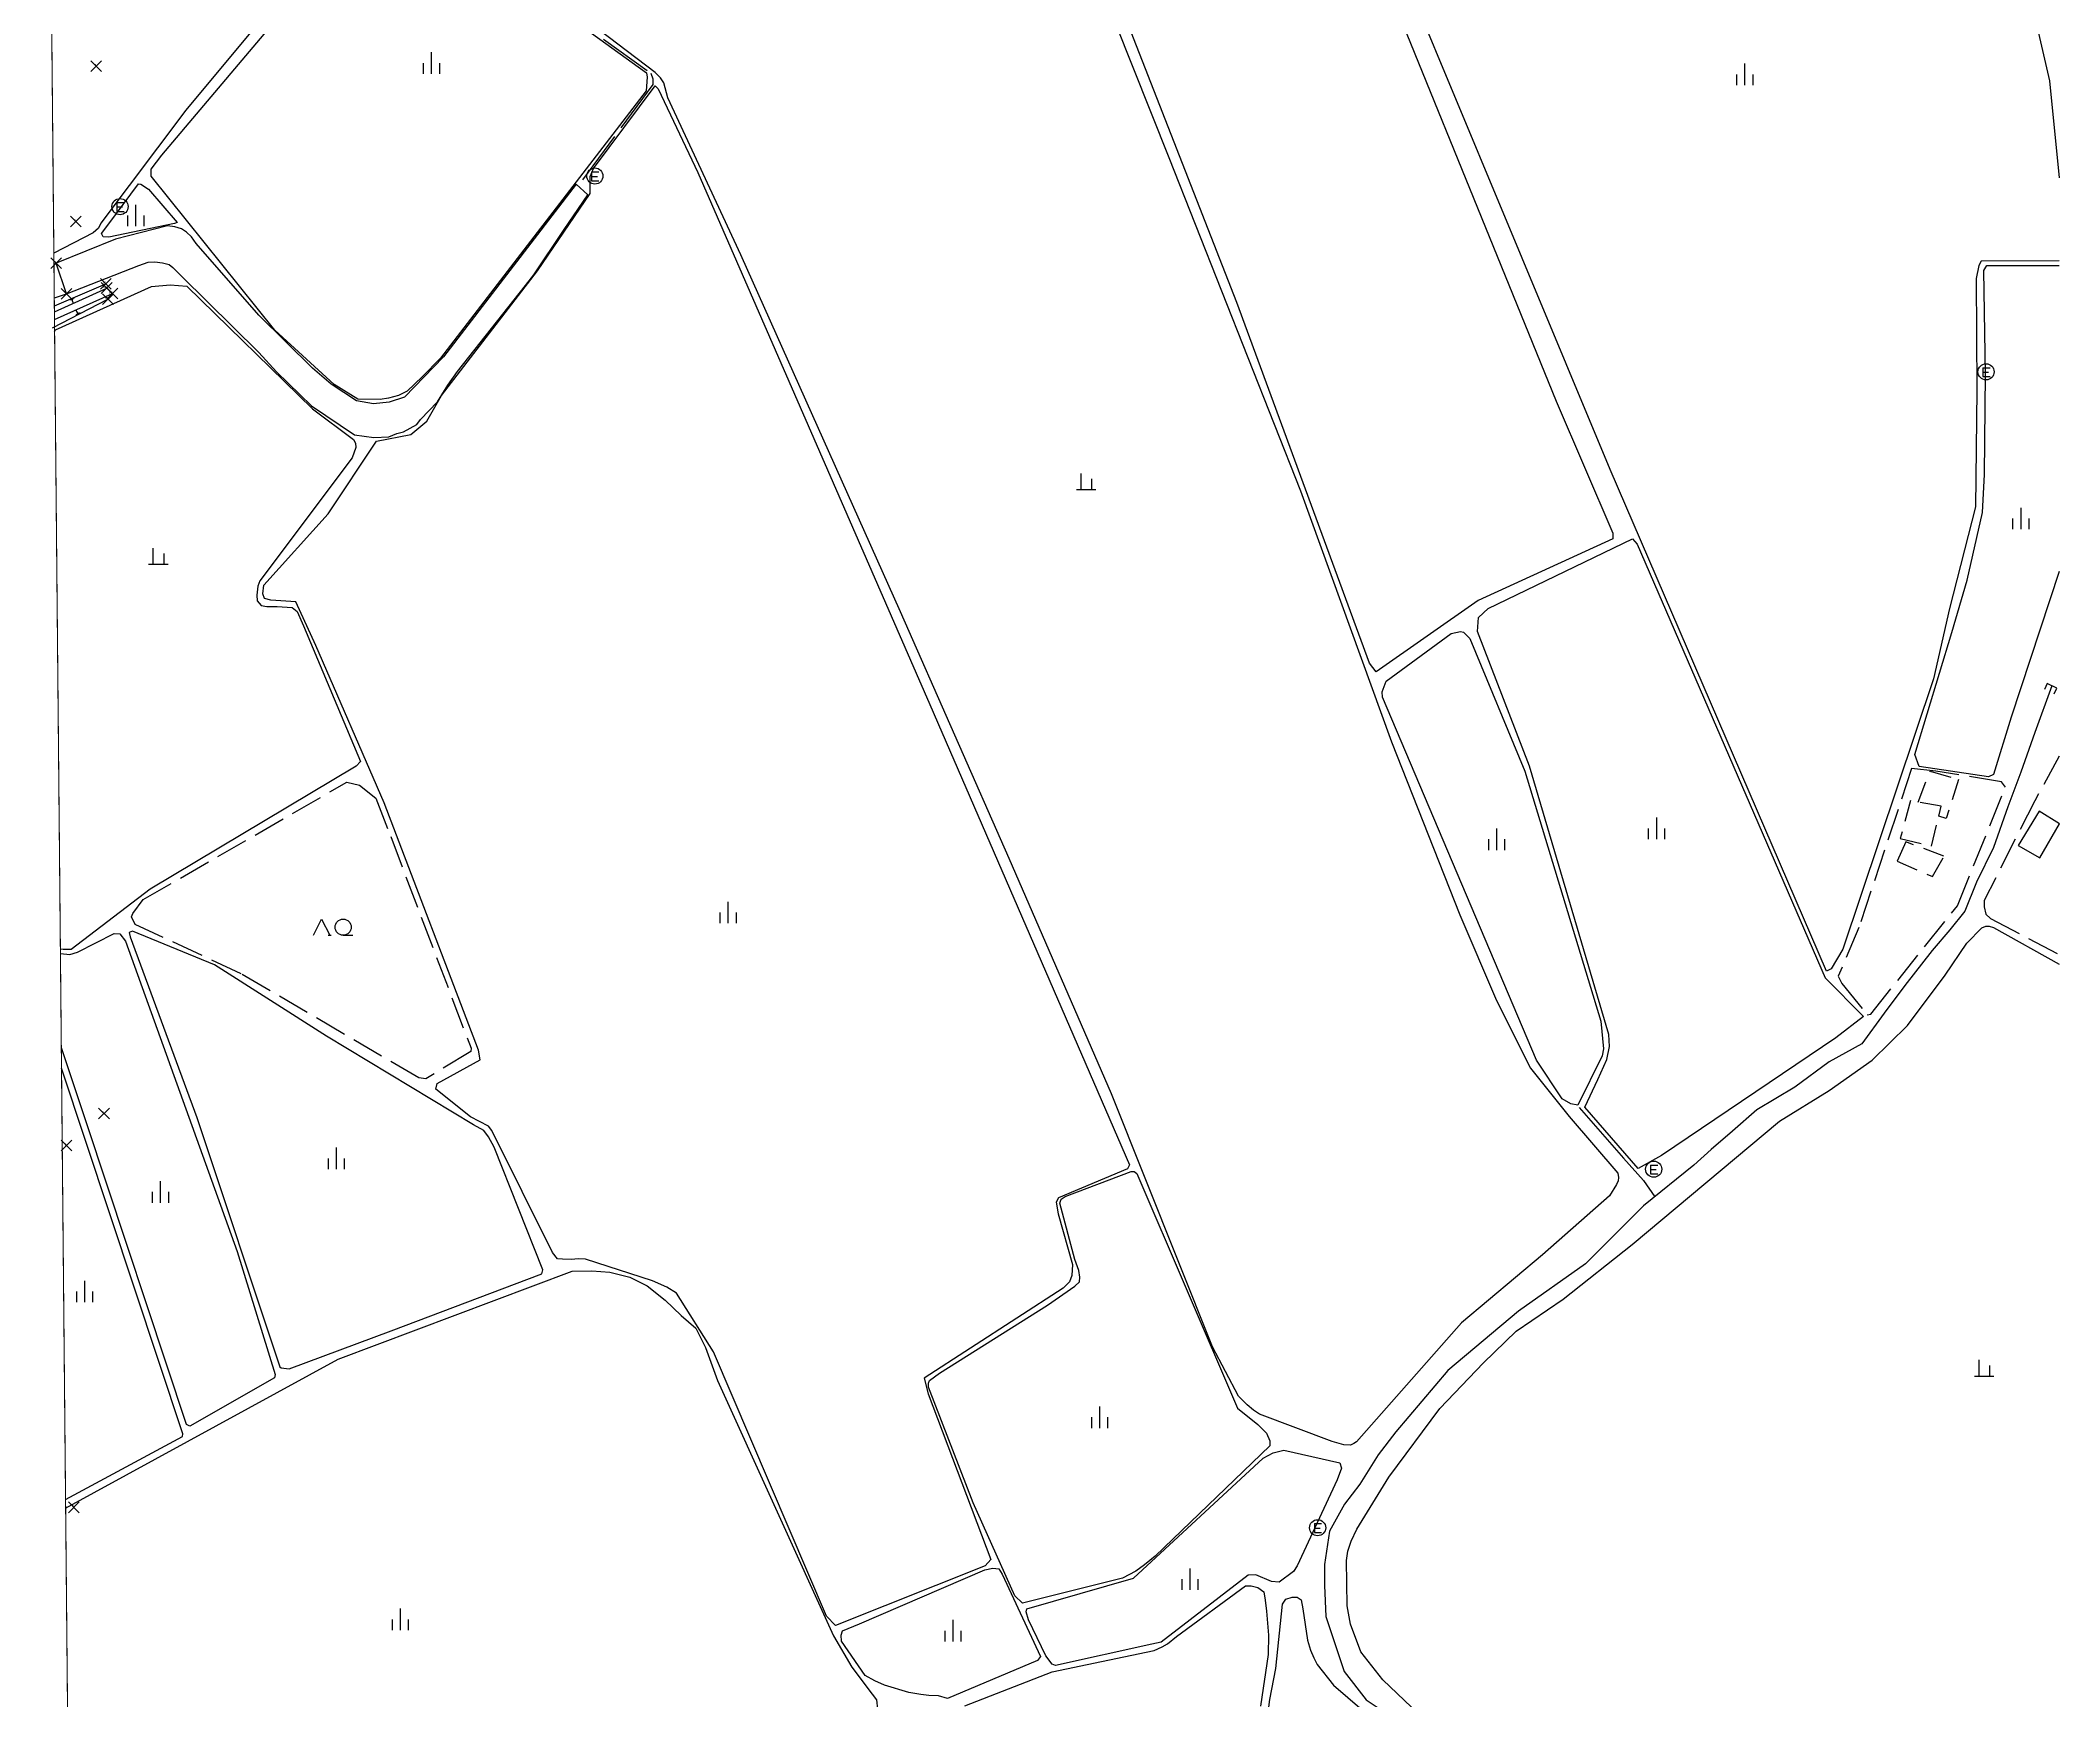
# Model space of a CAD drawing. Header units: millimetres. Extents: x 209513 to 211421, y 268482 to 269727.
# Drawn here: x 211232.6 to 211420.1, y 268936.6 to 269090.7 of the extents above; entities that cross this region are included whole.
import ezdxf
from ezdxf.enums import TextEntityAlignment as Align

# ---------------------------------------------------------------- set-up
doc = ezdxf.new("R2010")
doc.units = ezdxf.units.MM
doc.header["$MEASUREMENT"] = 0
doc.header["$PDMODE"] = 3
doc.header["$PDSIZE"] = 0.5
for name, pattern in [('AAA004', [3, 2, -1]), ('AAA005', [4, 3, -1]), ('AD0023', [6, 5, -1])]:
    doc.linetypes.add(name, pattern=pattern)
doc.layers.get('0').update_dxf_attribs({"linetype": 'CONTINUOUS'})
doc.layers.add('00-구역계', color=8, linetype='CONTINUOUS', plot=False)
for name, color, linetype in [('비탈면', 8, 'CONTINUOUS'), ('아스팔트포장도로', 8, 'CONTINUOUS'), ('현황', 8, 'CONTINUOUS'), ('현황-height', 8, 'CONTINUOUS'), ('현황1', 8, 'CONTINUOUS')]:
    doc.layers.add(name, color=color, linetype=linetype)
doc.layers.add('측점', color=8, linetype='CONTINUOUS', lineweight=0)
doc.layers.get('0').off()
doc.styles.add('txt', font='TXT', dxfattribs={"height": 0.2})

# ---------------------------------------------------------------- blocks, each defined once
blk = doc.blocks.new('DAA001')
at = {"layer": '현황-height'}
for points in [[(-0.493063, 1.00641), (-0.493063, -0.49359)], [(0.506937, 0.50641), (0.506937, -0.49359)], [(-0.893063, -0.49359), (0.906937, -0.49359)]]:
    blk.add_lwpolyline(points, dxfattribs=at)
blk = doc.blocks.new('DAA002')
at = {"layer": '현황-height'}
for points in [[(-0.75, 0), (-0.75, -1)], [(0, 1), (0, -1)], [(0.75, 0), (0.75, -1)]]:
    blk.add_lwpolyline(points, dxfattribs=at)
blk = doc.blocks.new('AZ0202')
at = {"layer": '현황-height'}
for points in [[(-0.3, 0.38), (0.37, 0.38)], [(-0.3, 0.38), (-0.3, -0.44)], [(-0.3, -0.03), (0.24, -0.03)], [(-0.3, -0.44), (0.37, -0.44)]]:
    blk.add_lwpolyline(points, dxfattribs=at)
blk.add_circle((0, 0), 0.75, dxfattribs=at)
blk = doc.blocks.new('DC0013')
at = {"layer": '현황-height'}
for points in [[(-1.75, -0.75), (-1, 0.75), (-0.25, -0.75)], [(-0.4, -0.75), (-0.1, -0.75)], [(1, -0.75), (1.9, -0.75)]]:
    blk.add_lwpolyline(points, dxfattribs=at)
blk.add_circle((1, 0), 0.75, dxfattribs=at)
blk = doc.blocks.new('CESLOPE')
blk.add_lwpolyline([(0.02, -0.48), (0.03, 0.41), (0.03, 0.45), (0.05, 0.46), (0.06, 0.45), (0.06, -0.36), (0.06, -0.37), (0.07, -0.38), (0.08, -0.37), (0.09, 0.32), (0.1, 0.34), (0.1, 0.34), (0.12, 0.32), (0.12, -0.23), (0.13, -0.25), (0.14, -0.24), (0.15, 0.18), (0.16, 0.2), (0.17, 0.2), (0.18, -0.04), (0.18, -0.06), (0.2, -0.07), (0.2, -0.06), (0.22, 0.06), (0.23, 0.07), (0.24, 0.06), (0.25, -0.02), (0.25, -0.03), (0.27, -0.03), (0.28, 0.01), (0.3, 0.01), (0.32, 0), (0.34, 0), (0.35, -0.01), (0.4, 0), (0.98, 0)])

msp = doc.modelspace()

# ---------------------------------------------------------------- linework, layer by layer
at = {"layer": '00-구역계', "ltscale": 16, "const_width": 0.1, "flags": 128}
msp.add_lwpolyline([(211235.08, 269441.6), (211232.6, 269204.95), (211232.73, 269182.14), (211233.6, 269092.69), (211235.5, 268890.58)], dxfattribs=at)
at = {"layer": '아스팔트포장도로'}
msp.add_polyline3d([(211233.85, 269066.79, 18.92), (211234.97, 269067.17, 18.82), (211234.03, 269070.01, 18.84), (211233.82, 269069.93, 18.86)], dxfattribs=at)
at = {"layer": '측점'}
for p in [(211237.74, 269088.3, 18.62), (211235.84, 269073.88, 18.66), (211234.03, 269070.01, 18.84), (211234.97, 269067.17, 18.82), (211238.64, 269068.1, 18.64), (211238.71, 269067.7, 18.35), (211238.83, 269066.67, 18.57), (211239.26, 269067.19, 18.3), (211238.46, 268991.06, 18.57), (211234.97, 268988.09, 19.04), (211235.65, 268954.5, 18.68)]:
    msp.add_point(p, dxfattribs=at)
at = {"layer": '현황', "extrusion": (0.07534, -0.042386, 0.996257)}
msp.add_line((211233.85, 269066.04, 18.87), (211238.64, 269068.1, 18.64), dxfattribs=at)
at = {"layer": '현황', "extrusion": (0.007388, 0.007553, 0.999944)}
msp.add_line((211233.87, 269064.79, 18.36), (211239.26, 269067.19, 18.3), dxfattribs=at)
at = {"layer": '현황', "extrusion": (0.031039, -0.009786, 0.99947)}
msp.add_line((211233.68, 269064.02, 18.75), (211238.83, 269066.67, 18.57), dxfattribs=at)
at = {"layer": '현황', "linetype": 'Continuous'}
for points in [[(211315.07, 269142.42), (211334.01, 269152.02), (211334.51, 269152.16), (211335.23, 269151.63), (211342.33, 269132.42), (211352.46, 269108.43), (211373.29, 269057.2), (211378.57, 269044.93), (211378.56, 269044.43), (211366.06, 269038.68), (211356.58, 269032.08), (211355.98, 269032.88), (211343.65, 269066.37), (211323.46, 269118.02), (211315.11, 269140.21), (211314.37, 269141.93)], [(211258.14, 269034.5), (211256.28, 269038.57), (211253.96, 269038.73), (211253.36, 269038.88), (211253.22, 269039.31), (211253.31, 269040.11), (211259.29, 269046.73), (211263.76, 269053.47), (211266.95, 269054.1), (211268.45, 269055.35), (211269.79, 269057.71), (211278.7, 269069.31), (211283.61, 269076.49), (211283.59, 269077.47), (211283.59, 269078.05), (211283.92, 269078.8), (211289.65, 269086.48), (211289.93, 269086.2), (211293.59, 269078.43), (211315.15, 269029.04), (211333.67, 268986.29), (211333.49, 268985.92), (211327.1, 268983.23), (211326.87, 268982.83), (211327.07, 268981.75), (211328.39, 268977.04), (211328.32, 268976.03), (211328.12, 268975.42), (211327.51, 268974.85), (211314.61, 268966.49), (211315, 268965.04), (211320.8, 268949.65), (211320.28, 268949.07), (211306.37, 268943.51), (211305.55, 268944.4), (211295.06, 268968.92), (211291.62, 268974.38), (211290.71, 268974.93), (211289.38, 268975.52), (211283.18, 268977.53), (211282.49, 268977.58), (211281.86, 268977.51), (211281.05, 268977.54), (211280.56, 268977.58), (211280.1, 268978.17), (211274.46, 268989.48), (211274.15, 268989.87), (211272.48, 268990.76), (211269.28, 268993.31), (211269.39, 268993.85), (211273.38, 268996.05), (211273.25, 268996.94), (211264.47, 269019.9)], [(211238.91, 269073.66), (211241.68, 269077.38), (211241.88, 269077.36), (211242.59, 269076.88), (211245.25, 269073.8), (211245.01, 269073.7), (211238.91, 269072.41), (211238.39, 269072.44), (211238.27, 269072.7), (211238.22, 269072.77)], [(211366.98, 269037.94), (211380.4, 269044.42), (211380.83, 269043.93), (211398.29, 269003.65), (211401.84, 269000.06), (211399.28, 268998.08), (211383.09, 268987.16), (211380.91, 268985.96), (211375.96, 268991.65), (211377.18, 268994.21), (211378.02, 268996.07), (211378.24, 268997.29), (211378.18, 268998.39), (211370.84, 269023.32), (211366, 269035.82), (211366.09, 269037.1)], [(211357.53, 269031.21), (211363.54, 269035.64), (211364.41, 269035.82), (211364.69, 269035.75), (211365.29, 269035.15), (211370.38, 269022.85), (211377.46, 268999.62), (211377.7, 268997.07), (211377.56, 268996.41), (211375.3, 268991.85), (211374.67, 268991.95), (211373.87, 268992.43), (211371.47, 268996.01), (211357.18, 269029.72), (211357.16, 269030.21)], [(211255.66, 268967.35), (211265.12, 268970.88), (211279.12, 268976.17), (211279.22, 268976.55), (211274.7, 268987.92), (211274.16, 268988.91), (211273.73, 268989.47), (211272.77, 268990.01), (211259.12, 268998.25), (211248.71, 269004.87), (211241.12, 269007.98), (211240.8, 269007.88), (211240.88, 269007.47), (211247.09, 268990.7), (211254.79, 268967.53), (211254.9, 268967.45)], [(211316.04, 268966.96), (211326.07, 268973.28), (211328.61, 268975.02), (211329.03, 268975.43), (211329.06, 268975.87), (211328.97, 268976.48), (211328.6, 268977.52), (211327.23, 268982.73), (211327.33, 268983.12), (211327.71, 268983.35), (211333.84, 268985.67), (211334.12, 268985.68), (211334.36, 268985.49), (211343.72, 268963.69), (211345.59, 268962.2), (211346.4, 268961.39), (211346.71, 268960.68), (211346.73, 268960.21), (211336.06, 268949.95), (211335.07, 268949.15), (211334.27, 268948.58), (211333.03, 268947.92), (211323.75, 268945.61), (211323.05, 268946.29), (211319.17, 268954.9), (211315.03, 268965.66), (211315.01, 268966.03), (211315.1, 268966.28)], [(211325.92, 268940.7), (211324.31, 268944.06), (211324.08, 268944.78), (211324.15, 268945.08), (211334.06, 268947.92), (211346.1, 268959.06), (211347.03, 268959.57), (211348, 268959.79), (211353.23, 268958.62), (211353.37, 268958.14), (211352.98, 268957.04), (211349.25, 268949.07), (211348.9, 268948.55), (211347.58, 268947.55), (211346.88, 268947.6), (211345.43, 268948.24), (211344.69, 268948.21), (211336.62, 268941.97), (211335.75, 268941.78), (211326.81, 268939.81), (211326.5, 268939.94)], [(211308.62, 268943.67), (211320.26, 268948.7), (211320.99, 268948.84), (211321.56, 268948.8), (211321.86, 268948.29), (211325.42, 268940.66), (211325.15, 268940.26), (211316.78, 268936.74), (211315.95, 268936.98), (211315.05, 268937.01), (211314.31, 268937.11), (211313.2, 268937.31), (211310.94, 268937.98), (211310.04, 268938.39), (211309.15, 268938.87), (211306.94, 268942.07), (211306.9, 268942.63), (211307.04, 268943.02)]]:
    msp.add_lwpolyline(points, close=True, dxfattribs=at)
for points in [[(211233.62, 269091.39), (211239.52, 269098.79), (211247.99, 269105), (211268.29, 269126.98), (211272.39, 269133.9), (211274.81, 269137.56), (211276.31, 269138.37), (211280.04, 269139.38), (211280.44, 269139.3), (211281.65, 269138.75), (211289.26, 269134.41), (211289.47, 269133.88), (211289.59, 269133.38), (211289.55, 269132.88), (211289.36, 269132.11), (211282.25, 269125.62), (211265.18, 269107.2), (211246.06, 269084.23), (211238.16, 269073.72), (211237.95, 269073.25), (211237.44, 269072.82), (211233.81, 269070.93)], [(211420.02, 269070.22), (211412.76, 269070.21), (211412.54, 269069.78), (211412.29, 269068.59), (211412.37, 269058.2), (211412.23, 269047.39), (211409.83, 269037.95), (211408.35, 269031.41), (211399.92, 269006.31), (211398.84, 269004.48), (211398.4, 269004.27), (211378.31, 269050.86), (211349.88, 269119.2)], [(211323.97, 269113.41), (211337.35, 269079.81), (211349.57, 269048.87), (211358.02, 269025.57), (211364.37, 269009.51), (211367.76, 269001.54), (211370.91, 268995.27), (211374.5, 268990.79), (211379.02, 268985.53), (211379.08, 268985.12), (211379.05, 268984.82), (211378.89, 268984.47), (211378.27, 268983.43), (211372.03, 268977.94), (211364.5, 268971.64), (211354.75, 268960.58), (211354.51, 268960.41), (211354.19, 268960.28), (211353.6, 268960.3), (211352.51, 268960.6), (211345.76, 268963.16), (211345.19, 268963.51), (211344.62, 268964), (211343.81, 268964.83), (211341.39, 268969.41), (211332, 268992.9), (211322.5, 269014.73), (211312.43, 269037.64), (211297.58, 269070.79), (211290.82, 269085.36), (211290.46, 269086.75), (211290.14, 269087.22), (211289.64, 269087.71), (211280.14, 269094.95)], [(211278.05, 269095.47), (211288.83, 269087.67), (211288.9, 269087.29), (211288.8, 269086), (211269.72, 269061.2), (211267.99, 269059.47), (211266.6, 269058.13), (211265.8, 269057.72), (211264.89, 269057.48), (211264.09, 269057.36), (211262.03, 269057.39), (211259.83, 269058.73), (211254.31, 269063.78), (211242.83, 269078.1), (211242.83, 269078.48), (211242.83, 269078.75), (211243.83, 269080.03), (211260.11, 269099.32)], [(211417.8, 269092.57), (211419.12, 269086.93), (211420.02, 269077.94)], [(211234.97, 269067.17), (211241.71, 269069.78), (211241.71, 269069.78), (211242.56, 269070.11), (211243.17, 269070.13), (211243.9, 269070.05), (211244.5, 269069.89), (211244.84, 269069.61), (211245.65, 269068.8), (211252.84, 269061.71), (211254.49, 269059.93), (211257.74, 269056.76), (211261.73, 269054.08), (211263.52, 269053.82), (211264.92, 269053.89), (211265.64, 269054.2), (211266.26, 269054.36), (211267.5, 269055.03), (211267.86, 269055.51), (211269.43, 269057.13), (211269.84, 269057.8), (211270.4, 269058.67), (211271.28, 269059.96), (211277.6, 269067.93), (211278.36, 269068.92), (211281.19, 269073.13), (211283.38, 269076.34), (211282.3, 269077.34), (211270, 269061.32), (211266.36, 269057.56), (211264.94, 269057.1), (211263.48, 269056.96), (211261.91, 269057.23), (211259.55, 269058.77), (211257.83, 269060.26), (211252.83, 269065.18), (211247.01, 269071.84), (211246.59, 269072.47), (211246.12, 269072.88), (211245.67, 269073.2), (211245.05, 269073.39), (211244.36, 269073.48), (211239.52, 269072.23), (211234.03, 269070.01)], [(211420.02, 269041.39), (211415.55, 269027.87), (211413.92, 269022.52), (211413.46, 269022.33), (211407.01, 269023.28), (211406.62, 269024.38), (211410.05, 269035.71), (211411.46, 269040.59), (211412.89, 269046.86), (211413.08, 269050.39), (211413.18, 269059.69), (211413, 269069.33), (211413.29, 269069.78), (211420.02, 269069.79)], [(211233.88, 269063.68), (211233.95, 269063.82), (211242.88, 269067.85), (211244.6, 269068), (211246.16, 269067.89)], [(211246.16, 269067.89), (211257.81, 269056.5), (211261.64, 269053.63), (211261.81, 269053.29), (211261.84, 269052.91), (211261.5, 269051.93), (211252.93, 269040.52), (211252.75, 269040.03), (211252.65, 269039.19), (211252.67, 269038.66), (211253.04, 269038.24), (211253.57, 269038.14), (211254.54, 269038.13), (211255.94, 269038.03), (211256.39, 269037.68), (211257, 269036.35), (211262.27, 269023.73), (211261.88, 269023.3), (211242.75, 269011.88), (211235.42, 269006.3), (211234.67, 269006.28), (211234.41, 269006.31)], [(211419.32, 269030.78), (211417.76, 269026.42), (211416.44, 269022.76), (211415.24, 269019.52), (211413.92, 269015.77), (211412.32, 269012.54), (211411.24, 269009.86), (211409.85, 269008.12), (211408.22, 269006.19), (211405.67, 269002.93), (211403.77, 269000.39), (211401.69, 268997.54), (211398.65, 268995.87), (211395.47, 268993.52), (211391.95, 268991.39), (211389.67, 268989.42), (211387.71, 268987.72), (211386.08, 268986.25), (211381.41, 268982.48), (211376.02, 268977.11), (211369.8, 268972.7), (211363.24, 268967.19), (211358.42, 268961.5), (211356.76, 268959.36), (211355.08, 268956.64), (211353.66, 268954.79), (211352.27, 268952.29), (211351.79, 268949.2), (211351.79, 268947.24), (211351.93, 268944.35), (211352.78, 268941.77), (211353.63, 268939.25), (211355.66, 268936.62), (211359.28, 268934.21)], [(211234.42, 269005.92), (211235.3, 269005.83), (211236, 269006.03), (211239.39, 269007.78), (211239.92, 269007.74), (211240.46, 269007.05), (211250.84, 268978.26), (211254.36, 268966.82), (211254.29, 268966.51), (211246.42, 268962.03), (211246.11, 268962.2), (211236.86, 268990.11), (211234.5, 268997.17)], [(211361.21, 268934.68), (211357.22, 268938.49), (211355.17, 268941.09), (211354.19, 268943.64), (211353.89, 268945.36), (211353.82, 268949.55), (211353.96, 268950.43), (211354.26, 268951.35), (211354.8, 268952.47), (211357.75, 268957.29), (211362.51, 268963.68), (211366.54, 268967.91), (211369.58, 268970.84), (211373.96, 268973.81), (211380.36, 268978.89), (211394.05, 268990.35), (211398.65, 268993.21), (211402.64, 268996.01), (211405.93, 268999.23), (211409.42, 269003.91), (211411.43, 269006.88), (211412.82, 269008.29), (211413.2, 269008.45), (211413.5, 269008.46), (211413.9, 269008.32), (211420.02, 269004.92)], [(211234.89, 268955.21), (211245.74, 268961.08), (211245.79, 268961.32), (211234.52, 268995.26)], [(211375.45, 268991.61), (211379.56, 268986.91), (211381.42, 268984.84), (211382.47, 268983.33)], [(211234.9, 268954.41), (211260.22, 268968.24), (211281.92, 268976.42), (211283.77, 268976.46), (211285.44, 268976.34), (211287.29, 268975.87), (211288.89, 268975.05), (211290.57, 268973.73), (211292.05, 268972.32), (211293.43, 268971.14), (211294.31, 268969.32), (211295.44, 268966.27), (211306.19, 268942.55), (211307.89, 268939.65), (211308.77, 268938.51), (211309.39, 268937.66), (211310.2, 268936.61), (211310.3, 268935.76)], [(211318.39, 268936.08), (211326.5, 268939.22), (211331.09, 268940.18), (211335.98, 268941.2), (211336.73, 268941.54), (211337.2, 268941.83), (211338.06, 268942.5), (211344.47, 268947.22), (211344.97, 268947.2), (211345.61, 268947.04), (211346.15, 268946.66), (211346.28, 268945.89), (211346.4, 268944.87), (211346.6, 268942.63), (211346.56, 268940.82), (211345.84, 268936.03)], [(211346.3, 268933.48), (211346.72, 268936.64), (211347.27, 268939.52), (211347.89, 268945.51), (211348.2, 268945.96), (211348.79, 268946.16), (211349.26, 268946.14), (211349.63, 268945.91), (211349.79, 268945.07), (211350.2, 268942.16), (211350.48, 268941.24), (211350.79, 268940.53), (211351.1, 268939.9), (211352.64, 268937.98), (211356.84, 268934.37)]]:
    msp.add_lwpolyline(points, dxfattribs=at)
at = {"layer": '현황', "extrusion": (0.015581, 0.004316, 0.999869), "elevation": 4471.05}
msp.add_lwpolyline([(211207.93, 269048.71), (211212.78, 269050.91)], dxfattribs=at)
at = {"layer": '현황'}
msp.add_lwpolyline([(211419.54, 269030.01), (211419.8, 269030.56), (211418.89, 269030.98), (211418.64, 269030.44)], dxfattribs=at)
at = {"layer": '현황', "color": 8, "linetype": 'AAA005'}
msp.add_lwpolyline([(211420.02, 269024.24), (211417.74, 269020.09), (211413.05, 269010.84), (211413.06, 269010.24), (211413.2, 269009.57), (211413.63, 269009.17), (211420.02, 269005.81)], dxfattribs=at)
for points in [[(211406.31, 269023.09), (211401.41, 269008.32), (211399.5, 269003.82), (211399.82, 269003.14), (211402.19, 269000.21), (211402.52, 269000.29), (211410.56, 269010.35), (211415.03, 269021.36), (211414.65, 269021.87), (211408.55, 269022.86)], [(211242.1, 269010.92), (211261.01, 269021.83), (211262.18, 269021.54), (211263.71, 269020.33), (211265.08, 269016.77), (211272.54, 268997.13), (211272.53, 268996.82), (211268.36, 268994.29), (211267.69, 268994.36), (211251.2, 269004.04), (211241.36, 269008.61), (211241.01, 269009.33), (211241.14, 269009.62)]]:
    msp.add_lwpolyline(points, close=True, dxfattribs=at)
at = {"layer": '현황', "color": 8, "linetype": 'Continuous'}
msp.add_lwpolyline([(211418.16, 269019.14), (211416.21, 269015.93), (211418.22, 269014.8), (211420.05, 269017.94)], close=True, dxfattribs=at)
at = {"layer": '현황1', "linetype": 'AD0023'}
msp.add_lwpolyline([(211304.07, 269129.79), (211302.26, 269125.73), (211298.84, 269122.87), (211294.73, 269119.45), (211292.45, 269116.18), (211290.74, 269111.88), (211290.46, 269110.23), (211290.25, 269109.78), (211278.99, 269095.39), (211279.96, 269094.3), (211289.24, 269087.65), (211289.42, 269087.11), (211289.41, 269086.61), (211282.47, 269077.2)], dxfattribs=at)
at = {"layer": '현황1', "linetype": 'AAA004'}
for points in [[(211406.91, 269019.98), (211408.03, 269022.84), (211410.66, 269022.08), (211409.52, 269018.46), (211408.85, 269018.68), (211409.06, 269019.58)], [(211406.2, 269020.11), (211405.26, 269016.6), (211408.15, 269015.88), (211409.06, 269019.58)], [(211404.96, 269014.49), (211408.25, 269013.06), (211409.3, 269014.94), (211405.76, 269016.29)]]:
    msp.add_lwpolyline(points, close=True, dxfattribs=at)

# ---------------------------------------------------------------- block references
at = {"layer": '비탈면'}
for p, xscale, yscale, zscale, rotation in [((211235.44, 269066.72, 18.8), 0.4725898274379344, 0.4725898274379344, 0.4725898274379344, 291.1534308376828), ((211236.08, 269065.26, 18.67), 0.4827726852877814, 0.4827726852877814, 0.4827726852877814, 118.4474783812561)]:
    msp.add_blockref('CESLOPE', p, dxfattribs=dict(at, xscale=xscale, yscale=yscale, zscale=zscale, rotation=rotation))
at = {"layer": '현황-height'}
for name, p in [('DAA002', (211268.85, 269088.59)), ('DAA002', (211390.8, 269087.54)), ('DAA002', (211241.4, 269074.43)), ('DAA001', (211329.65, 269049.48)), ('DAA002', (211416.44, 269046.3)), ('DAA001', (211243.5, 269042.55)), ('DAA002', (211382.61, 269017.53)), ('DAA002', (211367.76, 269016.52)), ('DC0013', (211259.67, 269008.36)), ('DAA002', (211296.4, 269009.72)), ('DAA002', (211260.02, 268986.89)), ('DAA002', (211243.69, 268983.78)), ('DAA002', (211236.65, 268974.53)), ('DAA001', (211413.04, 268967.17)), ('DAA002', (211330.9, 268962.86)), ('DAA002', (211339.29, 268947.83)), ('DAA002', (211265.96, 268944.09)), ('DAA002', (211317.28, 268943.04))]:
    msp.add_blockref(name, p, dxfattribs=at)
at = {"layer": '현황-height', "color": 8}
for p in [(211284.04, 269078.1), (211239.95, 269075.26), (211413.22, 269059.92), (211382.36, 268985.89), (211351.15, 268952.6)]:
    msp.add_blockref('AZ0202', p, dxfattribs=at)

# ---------------------------------------------------------------- texts
at = {"layer": '측점', "style": 'txt'}
for s, p in [('O', (211237.74, 269088.3, 18.62)), ('O', (211235.84, 269073.88, 18.66)), ('A', (211234.03, 269070.01, 18.84)), ('A', (211234.97, 269067.17, 18.82)), ('T3', (211238.64, 269068.1, 18.64)), ('B3', (211238.71, 269067.7, 18.35)), ('B2', (211239.26, 269067.19, 18.3)), ('T2', (211238.83, 269066.67, 18.57)), ('O', (211238.46, 268991.06, 18.57)), ('O', (211234.97, 268988.09, 19.04)), ('O', (211235.65, 268954.5, 18.68))]:
    msp.add_text(s, height=0.2, dxfattribs=at).set_placement(p, align=Align.RIGHT)

doc.saveas('drawing.dxf')
